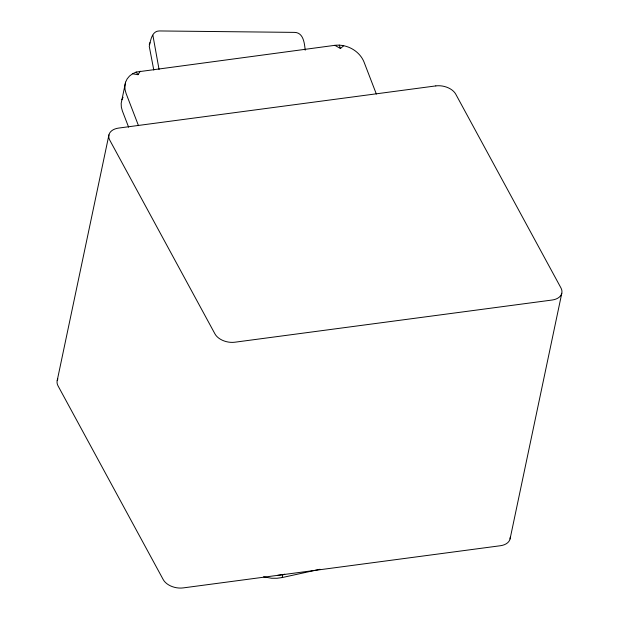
<?xml version="1.0" encoding="UTF-8"?>
<svg xmlns="http://www.w3.org/2000/svg" width="619" height="619" viewBox="0 0 619 619"><rect width="100%" height="100%" fill="white"/><g stroke="black" fill="none" stroke-linecap="round" stroke-linejoin="round"><path stroke-width="0.93" d="M376.352 94.042L363.933 61.799C359.314 50.696 346.671 43.895 334.864 45.326L136.188 72.059L132.543 73.777L129.495 76.06L127.143 78.899L125.58 82.188L121.177 103.35L121.347 107.141L122.384 110.971L128.628 127.189M125.58 82.188L124.876 85.801L125.038 89.593L126.075 93.423L138.494 125.665M57.211 380.53L108.944 134.834M263.547 576.776L271.563 578.254L277.026 578.27L282.225 577.542L282.844 574.618L284.732 574.2M510.056 538.979L561.789 293.282M153.791 70.063L149.256 46.348C150.533 40.893 151.732 31.058 159.184 30.95L294.311 32.381C303.55 32.381 304.463 43.361 305.206 50.193M149.249 44.39L149.976 42.634M121.889 99.736L123.057 97.276M132.543 73.777L138.014 74.698L140.25 71.2M334.864 45.326L340.465 48.506L343.7 45.698M282.225 577.542L319.992 569.271M277.645 575.345L282.844 574.618M136.188 72.059L138.014 74.698M339.235 45.063L340.465 48.506M159.06 69.467L152.885 35.26M510.242 537.222A15.637 10.082 11.9 0 1 500.338 545.741L183.193 587.903A15.637 10.082 11.9 0 1 163.238 579.624L58.047 385.885A15.637 10.082 11.9 0 1 57.861 378.882M435.807 85.909L118.662 128.071A15.637 10.082 11.9 0 0 109.787 140.188L214.971 333.927A15.637 10.082 11.9 0 0 234.926 342.206L552.071 300.037A15.637 10.082 11.9 0 0 560.953 287.928L455.762 94.189A15.637 10.082 11.9 0 0 435.807 85.909"/></g></svg>
